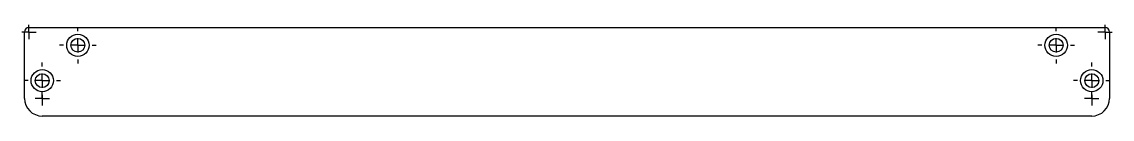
# Model space of a CAD drawing. Extents: x 3.1 to 18.4, y 9.5 to 10.8.
import ezdxf

# ---------------------------------------------------------------- set-up
doc = ezdxf.new("R2010")
doc.units = 0
doc.layers.get('0').update_dxf_attribs({"linetype": 'CONTINUOUS'})

# ---------------------------------------------------------------- blocks, each defined once
blk = doc.blocks.new('SW_CENTERMARK0')
at = {"color": 7, "linetype": 'CONTINUOUS'}
for p, q in [((18.103, 10.248), (18.103, 10.304)), ((18.103, 10.048), (18.103, 10.148)), ((17.903, 10.048), (17.846, 10.048)), ((18.103, 10.048), (18.003, 10.048)), ((18.103, 10.048), (18.103, 9.948)), ((18.103, 10.048), (18.203, 10.048)), ((18.303, 10.048), (18.359, 10.048)), ((18.103, 9.848), (18.103, 9.791))]:
    blk.add_line(p, q, dxfattribs=at)
blk = doc.blocks.new('SW_CENTERMARK1')
at = {"color": 7, "linetype": 'CONTINUOUS'}
for p, q in [((17.603, 10.748), (17.603, 10.804)), ((17.603, 10.548), (17.603, 10.648)), ((17.403, 10.548), (17.346, 10.548)), ((17.603, 10.548), (17.503, 10.548)), ((17.603, 10.548), (17.603, 10.448)), ((17.603, 10.548), (17.703, 10.548)), ((17.803, 10.548), (17.859, 10.548)), ((17.603, 10.348), (17.603, 10.291))]:
    blk.add_line(p, q, dxfattribs=at)
blk = doc.blocks.new('SW_CENTERMARK2')
at = {"color": 7, "linetype": 'CONTINUOUS'}
for p, q in [((3.353, 10.248), (3.353, 10.304)), ((3.353, 10.048), (3.353, 10.148)), ((3.153, 10.048), (3.096, 10.048)), ((3.353, 10.048), (3.253, 10.048)), ((3.353, 10.048), (3.353, 9.948)), ((3.353, 10.048), (3.453, 10.048)), ((3.553, 10.048), (3.609, 10.048)), ((3.353, 9.848), (3.353, 9.791))]:
    blk.add_line(p, q, dxfattribs=at)
blk = doc.blocks.new('SW_CENTERMARK3')
at = {"color": 7, "linetype": 'CONTINUOUS'}
for p, q in [((3.853, 10.748), (3.853, 10.804)), ((3.853, 10.548), (3.853, 10.648)), ((3.653, 10.548), (3.596, 10.548)), ((3.853, 10.548), (3.753, 10.548)), ((3.853, 10.548), (3.853, 10.448)), ((3.853, 10.548), (3.953, 10.548)), ((4.053, 10.548), (4.109, 10.548)), ((3.853, 10.348), (3.853, 10.291))]:
    blk.add_line(p, q, dxfattribs=at)
blk = doc.blocks.new('SW_CENTERMARK4')
at = {"color": 7, "linetype": 'CONTINUOUS'}
for q in [(3.065, 10.735), (3.165, 10.835), (3.165, 10.635), (3.265, 10.735)]:
    blk.add_line((3.165, 10.735), q, dxfattribs=at)
blk = doc.blocks.new('SW_CENTERMARK5')
at = {"color": 7, "linetype": 'CONTINUOUS'}
for q in [(18.19, 10.735), (18.29, 10.835), (18.29, 10.635), (18.39, 10.735)]:
    blk.add_line((18.29, 10.735), q, dxfattribs=at)
blk = doc.blocks.new('SW_CENTERMARK6')
at = {"color": 7, "linetype": 'CONTINUOUS'}
for q in [(18.103, 9.898), (18.003, 9.798), (18.103, 9.698), (18.203, 9.798)]:
    blk.add_line((18.103, 9.798), q, dxfattribs=at)
blk = doc.blocks.new('SW_CENTERMARK7')
at = {"color": 7, "linetype": 'CONTINUOUS'}
for q in [(3.353, 9.898), (3.253, 9.798), (3.353, 9.698), (3.453, 9.798)]:
    blk.add_line((3.353, 9.798), q, dxfattribs=at)
blk = doc.blocks.new('SW_CENTERMARK8')
at = {"color": 7, "linetype": 'CONTINUOUS'}
for p, q in [((18.103, 10.248), (18.103, 10.304)), ((18.103, 10.048), (18.103, 10.148)), ((17.903, 10.048), (17.846, 10.048)), ((18.103, 10.048), (18.003, 10.048)), ((18.103, 10.048), (18.103, 9.948)), ((18.103, 10.048), (18.203, 10.048)), ((18.303, 10.048), (18.359, 10.048)), ((18.103, 9.848), (18.103, 9.791))]:
    blk.add_line(p, q, dxfattribs=at)
blk = doc.blocks.new('SW_CENTERMARK9')
at = {"color": 7, "linetype": 'CONTINUOUS'}
for p, q in [((17.603, 10.748), (17.603, 10.804)), ((17.603, 10.548), (17.603, 10.648)), ((17.403, 10.548), (17.346, 10.548)), ((17.603, 10.548), (17.503, 10.548)), ((17.603, 10.548), (17.603, 10.448)), ((17.603, 10.548), (17.703, 10.548)), ((17.803, 10.548), (17.859, 10.548)), ((17.603, 10.348), (17.603, 10.291))]:
    blk.add_line(p, q, dxfattribs=at)
blk = doc.blocks.new('SW_CENTERMARK10')
at = {"color": 7, "linetype": 'CONTINUOUS'}
for p, q in [((3.353, 10.248), (3.353, 10.304)), ((3.353, 10.048), (3.353, 10.148)), ((3.153, 10.048), (3.096, 10.048)), ((3.353, 10.048), (3.253, 10.048)), ((3.353, 10.048), (3.353, 9.948)), ((3.353, 10.048), (3.453, 10.048)), ((3.553, 10.048), (3.609, 10.048)), ((3.353, 9.848), (3.353, 9.791))]:
    blk.add_line(p, q, dxfattribs=at)
blk = doc.blocks.new('SW_CENTERMARK11')
at = {"color": 7, "linetype": 'CONTINUOUS'}
for p, q in [((3.853, 10.748), (3.853, 10.804)), ((3.853, 10.548), (3.853, 10.648)), ((3.653, 10.548), (3.596, 10.548)), ((3.853, 10.548), (3.753, 10.548)), ((3.853, 10.548), (3.853, 10.448)), ((3.853, 10.548), (3.953, 10.548)), ((4.053, 10.548), (4.109, 10.548)), ((3.853, 10.348), (3.853, 10.291))]:
    blk.add_line(p, q, dxfattribs=at)
blk = doc.blocks.new('SW_CENTERMARK12')
at = {"color": 7, "linetype": 'CONTINUOUS'}
for q in [(3.065, 10.735), (3.165, 10.835), (3.165, 10.635), (3.265, 10.735)]:
    blk.add_line((3.165, 10.735), q, dxfattribs=at)
blk = doc.blocks.new('SW_CENTERMARK13')
at = {"color": 7, "linetype": 'CONTINUOUS'}
for q in [(18.19, 10.735), (18.29, 10.835), (18.29, 10.635), (18.39, 10.735)]:
    blk.add_line((18.29, 10.735), q, dxfattribs=at)
blk = doc.blocks.new('SW_CENTERMARK14')
at = {"color": 7, "linetype": 'CONTINUOUS'}
for q in [(18.103, 9.898), (18.003, 9.798), (18.103, 9.698), (18.203, 9.798)]:
    blk.add_line((18.103, 9.798), q, dxfattribs=at)
blk = doc.blocks.new('SW_CENTERMARK15')
at = {"color": 7, "linetype": 'CONTINUOUS'}
for q in [(3.353, 9.898), (3.253, 9.798), (3.353, 9.698), (3.453, 9.798)]:
    blk.add_line((3.353, 9.798), q, dxfattribs=at)

msp = doc.modelspace()

# ---------------------------------------------------------------- linework, layer by layer
at = {"color": 7, "linetype": 'CONTINUOUS'}
for p, q in [((3.103, 9.798), (3.103, 10.735)), ((3.165, 10.798), (18.29, 10.798)), ((18.353, 10.735), (18.353, 9.798)), ((18.103, 9.548), (3.353, 9.548))]:
    msp.add_line(p, q, dxfattribs=at)
for centre, radius in [((3.853, 10.548), 0.157), ((3.853, 10.548), 0.0975), ((17.603, 10.548), 0.157), ((17.603, 10.548), 0.0975), ((3.353, 10.048), 0.157), ((3.353, 10.048), 0.0975), ((18.103, 10.048), 0.157), ((18.103, 10.048), 0.0975)]:
    msp.add_circle(centre, radius, dxfattribs=at)
for centre, radius, start, end in [((3.165, 10.735), 0.0625, 90, 180), ((18.29, 10.735), 0.0625, 0, 90), ((3.353, 9.798), 0.25, 180, 270), ((18.103, 9.798), 0.25, 270, 0)]:
    msp.add_arc(centre, radius, start, end, dxfattribs=at)

# ---------------------------------------------------------------- block references
for name in ['SW_CENTERMARK4', 'SW_CENTERMARK12', 'SW_CENTERMARK3', 'SW_CENTERMARK11', 'SW_CENTERMARK1', 'SW_CENTERMARK9', 'SW_CENTERMARK5', 'SW_CENTERMARK13', 'SW_CENTERMARK2', 'SW_CENTERMARK10', 'SW_CENTERMARK0', 'SW_CENTERMARK8', 'SW_CENTERMARK7', 'SW_CENTERMARK15', 'SW_CENTERMARK6', 'SW_CENTERMARK14']:
    msp.add_blockref(name, (0, 0))

doc.saveas('drawing.dxf')
